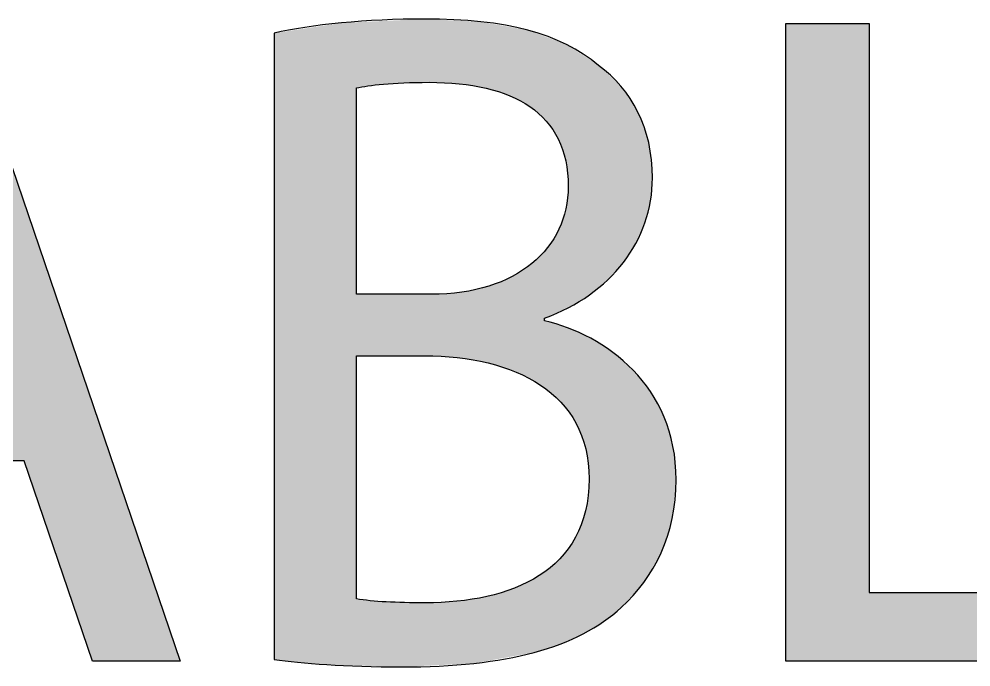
# Model space of a CAD drawing. Extents: x 0 to 360, y -268 to 0.
# Drawn here: x 128.424 to 131.441, y -210.697 to -208.643 of the extents above; entities that cross this region are included whole.
import ezdxf

# ---------------------------------------------------------------- set-up
doc = ezdxf.new("R2010")
doc.units = 0
doc.layers.add('LAYER_1', color=7, linetype='CONTINUOUS')

# ---------------------------------------------------------------- blocks, each defined once
blk = doc.blocks.new('*U169')
at = {"layer": 'LAYER_1', "color": 250}
for points in [[(127.9334, -209.3781), (127.7774, -209.115), (127.9334, -208.6577)], [(128.0833, -208.8885), (128.0833, -208.6577), (128.1301, -209.0675)], [(128.1301, -209.0675), (128.1301, -208.6577), (128.1882, -209.2579)], [(128.1882, -209.2579), (128.1882, -208.6577), (128.2452, -209.4229)], [(128.2452, -209.4229), (128.2452, -208.6577), (128.3891, -209.8394)], [(127.7774, -210.0433), (127.7235, -209.273), (127.7774, -209.115)], [(128.44, -210.0433), (128.44, -209.2287), (128.6561, -210.6786)], [(127.7235, -210.0433), (127.5137, -209.8877), (127.7235, -209.273)], [(127.5137, -210.6786), (127.2437, -210.6786), (127.5137, -209.8877)]]:
    blk.add_solid(points, dxfattribs=at)
at = {"layer": 'LAYER_1', "color": 250, "extrusion": (0, 0, -1)}
for points in [[(-127.9334, -209.3781), (-127.9334, -208.6577), (-127.9753, -209.2544)], [(-127.9753, -209.2544), (-127.9334, -208.6577), (-127.9753, -208.6577)], [(-127.9753, -209.2544), (-127.9753, -208.6577), (-128.0308, -209.0694)], [(-128.0308, -209.0694), (-127.9753, -208.6577), (-128.0308, -208.6577)], [(-128.0308, -209.0694), (-128.0308, -208.6577), (-128.0773, -208.8885)], [(-128.0773, -208.8885), (-128.0308, -208.6577), (-128.0773, -208.6577)], [(-128.0773, -208.8885), (-128.0773, -208.6577), (-128.0833, -208.8885)], [(-128.0833, -208.8885), (-128.0773, -208.6577), (-128.0833, -208.6577)], [(-128.1301, -209.0675), (-128.0833, -208.6577), (-128.1301, -208.6577)], [(-128.1882, -209.2579), (-128.1301, -208.6577), (-128.1882, -208.6577)], [(-128.2452, -209.4229), (-128.1882, -208.6577), (-128.2452, -208.6577)], [(-128.3891, -209.8394), (-128.2452, -208.6577), (-128.3891, -209.0793)], [(-128.3891, -210.0433), (-128.3891, -209.0793), (-128.44, -210.0433)], [(-128.44, -210.0433), (-128.3891, -209.0793), (-128.44, -209.2287)], [(-127.7774, -209.8394), (-127.7774, -209.115), (-127.9334, -209.3781)], [(-128.6561, -210.6786), (-128.44, -209.2287), (-128.6561, -209.8618)], [(-127.7235, -210.0433), (-127.7235, -209.273), (-127.7774, -210.0433)], [(-127.7774, -210.0433), (-127.7774, -209.8394), (-127.9334, -210.0433)], [(-127.9334, -210.0433), (-127.7774, -209.8394), (-127.9334, -209.8394)], [(-127.9334, -210.0433), (-127.9334, -209.8394), (-127.9753, -210.0433)], [(-127.9753, -210.0433), (-127.9334, -209.8394), (-127.9753, -209.8394)], [(-127.9753, -210.0433), (-127.9753, -209.8394), (-128.0308, -210.0433)], [(-128.0308, -210.0433), (-127.9753, -209.8394), (-128.0308, -209.8394)], [(-128.0308, -210.0433), (-128.0308, -209.8394), (-128.0773, -210.0433)], [(-128.0773, -210.0433), (-128.0308, -209.8394), (-128.0773, -209.8394)], [(-128.0773, -210.0433), (-128.0773, -209.8394), (-128.0833, -210.0433)], [(-128.0833, -210.0433), (-128.0773, -209.8394), (-128.0833, -209.8394)], [(-128.0833, -210.0433), (-128.0833, -209.8394), (-128.1301, -210.0433)], [(-128.1301, -210.0433), (-128.0833, -209.8394), (-128.1301, -209.8394)], [(-128.1301, -210.0433), (-128.1301, -209.8394), (-128.1882, -210.0433)], [(-128.1882, -210.0433), (-128.1301, -209.8394), (-128.1882, -209.8394)], [(-128.1882, -210.0433), (-128.1882, -209.8394), (-128.2452, -210.0433)], [(-128.2452, -210.0433), (-128.1882, -209.8394), (-128.2452, -209.8394)], [(-128.2452, -210.0433), (-128.2452, -209.8394), (-128.3891, -210.0433)], [(-128.3891, -210.0433), (-128.2452, -209.8394), (-128.3891, -209.8394)], [(-128.6561, -210.6786), (-128.6561, -209.8618), (-128.9348, -210.6786)], [(-127.5137, -210.6786), (-127.5137, -209.8877), (-127.7235, -210.0433)]]:
    blk.add_solid(points, dxfattribs=at)
blk = doc.blocks.new('*U170')
at = {"layer": 'LAYER_1', "color": 250}
for points in [[(129.6367, -208.8457), (129.5876, -208.6489), (129.6367, -208.6466)], [(129.6429, -208.8453), (129.6367, -208.6466), (129.6429, -208.6463)], [(129.7085, -208.844), (129.6429, -208.6463), (129.7085, -208.6433)], [(129.7237, -208.8438), (129.7237, -208.644), (129.7295, -208.844)], [(129.7295, -208.844), (129.7295, -208.6443), (129.7794, -208.8464)], [(129.7794, -208.8464), (129.7794, -208.6467), (129.8114, -208.848)], [(129.3994, -210.6892), (129.2319, -208.688), (129.3994, -208.6626)], [(129.4455, -210.6906), (129.3994, -208.6626), (129.4455, -208.6556)], [(129.3994, -210.6892), (129.3994, -208.6626), (129.4455, -210.6906)], [(129.4927, -210.6921), (129.4455, -208.6556), (129.4927, -208.6534)], [(129.4455, -210.6906), (129.4455, -208.6556), (129.4927, -210.6921)], [(129.5789, -208.8494), (129.4927, -208.6534), (129.5789, -208.6493)], [(129.5876, -208.8488), (129.5789, -208.6493), (129.5876, -208.6489)], [(129.8114, -208.848), (129.8114, -208.6482), (129.8128, -208.8481)], [(129.8128, -208.8481), (129.8128, -208.6483), (129.8183, -208.8483)], [(129.8183, -208.8483), (129.8183, -208.6485), (129.8266, -208.8494)], [(129.8266, -208.8494), (129.8266, -208.6489), (129.8623, -208.8541)], [(129.8623, -208.8541), (129.8623, -208.6506), (129.8625, -208.8542)], [(129.8625, -208.8542), (129.8625, -208.6506), (129.8651, -208.8547)], [(129.8651, -208.8547), (129.8651, -208.6508), (129.871, -208.8559)], [(129.871, -208.8559), (129.871, -208.651), (129.8876, -208.8592)], [(129.8876, -208.8592), (129.8876, -208.6518), (129.9038, -208.8624)], [(129.9038, -208.8624), (129.9038, -208.6547), (129.9065, -208.8631)], [(129.9065, -208.8631), (129.9065, -208.6552), (129.9103, -208.8642)], [(129.9103, -208.8642), (129.9103, -208.6559), (129.9126, -208.8648)], [(129.9126, -208.8648), (129.9126, -208.6563), (129.9427, -208.8731)], [(129.9427, -208.8731), (129.9427, -208.6617), (129.9513, -208.8763)], [(129.9513, -208.8763), (129.9513, -208.6632), (129.9515, -208.8763)], [(129.9515, -208.8763), (129.9515, -208.6633), (129.9558, -208.8779)], [(129.9558, -208.8779), (129.9558, -208.664), (129.979, -208.8864)], [(129.979, -208.8864), (129.979, -208.6682), (129.987, -208.8902)], [(129.987, -208.8902), (129.987, -208.6696), (129.9943, -208.8937)], [(129.9943, -208.8937), (129.9943, -208.6709), (129.9988, -208.8959)], [(129.9988, -208.8959), (129.9988, -208.6717), (130.0124, -208.9023)], [(130.0124, -208.9023), (130.0124, -208.6741), (130.0197, -208.9068)], [(130.0197, -208.9068), (130.0197, -208.6754), (130.0346, -208.9159)], [(129.2319, -210.6731), (129.2319, -208.688), (129.3994, -210.6892)], [(130.0346, -208.9159), (130.0346, -208.6781), (130.0362, -208.9168)], [(130.0362, -208.9168), (130.0362, -208.6784), (130.0391, -208.9186)], [(130.0391, -208.9186), (130.0391, -208.6795), (130.0429, -208.9209)], [(130.0429, -208.9209), (130.0429, -208.6809), (130.0493, -208.9259)], [(130.0493, -208.9259), (130.0493, -208.6832), (130.0564, -208.9314)], [(130.0564, -208.9314), (130.0564, -208.6859), (130.0703, -208.9423)], [(130.0703, -208.9423), (130.0703, -208.6911), (130.0721, -208.9441)], [(130.0721, -208.9441), (130.0721, -208.6918), (130.0756, -208.9476)], [(130.0756, -208.9476), (130.0756, -208.6931), (130.0763, -208.9482)], [(130.0763, -208.9482), (130.0763, -208.6933), (130.0894, -208.9614)], [(130.0894, -208.9614), (130.0894, -208.6982), (130.0944, -208.9664)], [(130.0944, -208.9664), (130.0944, -208.7001), (130.0987, -208.972)], [(130.0987, -208.972), (130.0987, -208.7016), (130.1065, -208.982)], [(130.1065, -208.982), (130.1065, -208.7045), (130.1101, -208.9868)], [(130.1101, -208.9868), (130.1101, -208.7059), (130.1152, -208.9934)], [(130.1152, -208.9934), (130.1152, -208.7078), (130.1184, -208.999)], [(130.1184, -208.999), (130.1184, -208.709), (130.1326, -209.0234)], [(130.1326, -209.0234), (130.1326, -208.7142), (130.1348, -209.0287)], [(130.1348, -209.0287), (130.1348, -208.7151), (130.1373, -209.0348)], [(130.1373, -209.0348), (130.1373, -208.716), (130.1385, -209.0377)], [(130.1385, -209.0377), (130.1385, -208.7164), (130.1403, -209.0421)], [(130.1403, -209.0421), (130.1403, -208.7171), (130.1463, -209.0563)], [(130.1463, -209.0563), (130.1463, -208.7193), (130.1476, -209.0611)], [(130.1476, -209.0611), (130.1476, -208.7198), (130.1562, -209.0924)], [(130.1562, -209.0924), (130.1562, -208.723), (130.1568, -209.0964)], [(130.1568, -209.0964), (130.1568, -208.7233), (130.1589, -209.11)], [(130.1589, -209.11), (130.1589, -208.7241), (130.1623, -209.1315)], [(130.1623, -209.1315), (130.1623, -208.7262), (130.1624, -209.1341)], [(130.1624, -209.1341), (130.1624, -208.7263), (130.1624, -209.1349)], [(130.1624, -209.1349), (130.1624, -208.7263), (130.1643, -209.1738)], [(130.1643, -209.5582), (130.1624, -209.2098), (130.1643, -209.1738)], [(130.1623, -209.559), (130.1589, -209.2314), (130.1623, -209.2108)], [(130.1624, -209.559), (130.1623, -209.2108), (130.1624, -209.21)], [(130.1624, -209.559), (130.1624, -209.21), (130.1624, -209.2098)], [(130.1562, -209.5617), (130.1476, -209.2777), (130.1562, -209.2467)], [(130.1568, -209.5614), (130.1562, -209.2467), (130.1568, -209.2445)], [(130.1589, -209.5605), (130.1568, -209.2445), (130.1589, -209.2314)], [(130.1476, -209.5654), (130.1463, -209.281), (130.1476, -209.2777)], [(130.1348, -209.571), (130.1326, -209.3135), (130.1348, -209.3095)], [(130.1373, -209.5699), (130.1348, -209.3095), (130.1373, -209.3031)], [(130.1385, -209.5694), (130.1373, -209.3031), (130.1385, -209.3002)], [(130.1403, -209.5686), (130.1385, -209.3002), (130.1403, -209.2957)], [(130.1463, -209.566), (130.1403, -209.2957), (130.1463, -209.281)], [(130.1184, -209.5781), (130.1152, -209.344), (130.1184, -209.3395)], [(130.1326, -209.5719), (130.1184, -209.3395), (130.1326, -209.3135)], [(130.0987, -209.5866), (130.0944, -209.3724), (130.0987, -209.3676)], [(130.1065, -209.5832), (130.0987, -209.3676), (130.1065, -209.3565)], [(130.1101, -209.5817), (130.1065, -209.3565), (130.1101, -209.3514)], [(130.1152, -209.5794), (130.1101, -209.3514), (130.1152, -209.344)], [(130.0703, -209.7997), (130.0564, -209.4113), (130.0703, -209.3986)], [(130.0721, -209.8007), (130.0703, -209.3986), (130.0721, -209.397)], [(130.0703, -209.7997), (130.0703, -209.3986), (130.0721, -209.8007)], [(130.0756, -209.8028), (130.0721, -209.397), (130.0756, -209.3938)], [(130.0721, -209.8007), (130.0721, -209.397), (130.0756, -209.8028)], [(130.0763, -209.8032), (130.0756, -209.3938), (130.0763, -209.393)], [(130.0756, -209.8028), (130.0756, -209.3938), (130.0763, -209.8032)], [(130.0894, -209.8131), (130.0763, -209.393), (130.0894, -209.3782)], [(130.0763, -209.8032), (130.0763, -209.393), (130.0894, -209.8131)], [(130.0944, -209.5885), (130.0894, -209.3782), (130.0944, -209.3724)], [(130.0346, -209.7789), (130.0197, -209.4395), (130.0346, -209.4286)], [(130.0362, -209.7797), (130.0346, -209.4286), (130.0362, -209.4274)], [(130.0346, -209.7789), (130.0346, -209.4286), (130.0362, -209.7797)], [(130.0391, -209.781), (130.0362, -209.4274), (130.0391, -209.4253)], [(130.0362, -209.7797), (130.0362, -209.4274), (130.0391, -209.781)], [(130.0429, -209.7833), (130.0391, -209.4253), (130.0429, -209.4225)], [(130.0391, -209.781), (130.0391, -209.4253), (130.0429, -209.7833)], [(130.0493, -209.7871), (130.0429, -209.4225), (130.0493, -209.4178)], [(130.0429, -209.7833), (130.0429, -209.4225), (130.0493, -209.7871)], [(130.0564, -209.7914), (130.0493, -209.4178), (130.0564, -209.4113)], [(130.0493, -209.7871), (130.0493, -209.4178), (130.0564, -209.7914)], [(130.0564, -209.7914), (130.0564, -209.4113), (130.0703, -209.7997)], [(129.987, -209.7576), (129.979, -209.4626), (129.987, -209.4588)], [(129.9943, -209.7603), (129.987, -209.4588), (129.9943, -209.4545)], [(129.987, -209.7576), (129.987, -209.4588), (129.9943, -209.7603)], [(129.9988, -209.762), (129.9943, -209.4545), (129.9988, -209.4519)], [(129.9943, -209.7603), (129.9943, -209.4545), (129.9988, -209.762)], [(130.0124, -209.7684), (129.9988, -209.4519), (130.0124, -209.4438)], [(129.9988, -209.762), (129.9988, -209.4519), (130.0124, -209.7684)], [(130.0197, -209.7719), (130.0124, -209.4438), (130.0197, -209.4395)], [(130.0124, -209.7684), (130.0124, -209.4438), (130.0197, -209.7719)], [(130.0197, -209.7719), (130.0197, -209.4395), (130.0346, -209.7789)], [(129.9065, -209.7323), (129.9038, -209.4919), (129.9065, -209.4912)], [(129.9103, -209.7331), (129.9065, -209.4912), (129.9103, -209.4902)], [(129.9065, -209.7323), (129.9065, -209.4912), (129.9103, -209.7331)], [(129.9126, -209.7338), (129.9103, -209.4902), (129.9126, -209.4896)], [(129.9103, -209.7331), (129.9103, -209.4902), (129.9126, -209.7338)], [(129.9427, -209.7423), (129.9126, -209.4896), (129.9427, -209.4787)], [(129.9126, -209.7338), (129.9126, -209.4896), (129.9427, -209.7423)], [(129.9513, -209.7448), (129.9427, -209.4787), (129.9513, -209.4756)], [(129.9427, -209.7423), (129.9427, -209.4787), (129.9513, -209.7448)], [(129.9515, -209.7448), (129.9513, -209.4756), (129.9515, -209.4755)], [(129.9513, -209.7448), (129.9513, -209.4756), (129.9515, -209.7448)], [(129.9558, -209.746), (129.9515, -209.4755), (129.9558, -209.4735)], [(129.9515, -209.7448), (129.9515, -209.4755), (129.9558, -209.746)], [(129.979, -209.7546), (129.9558, -209.4735), (129.979, -209.4626)], [(129.9558, -209.746), (129.9558, -209.4735), (129.979, -209.7546)], [(129.979, -209.7546), (129.979, -209.4626), (129.987, -209.7576)], [(129.7085, -209.7105), (129.7085, -209.5155), (129.7116, -209.7107)], [(129.7116, -209.7107), (129.7116, -209.5155), (129.7237, -209.7114)], [(129.7237, -209.7114), (129.7237, -209.5155), (129.7295, -209.7117)], [(129.7794, -209.7143), (129.7295, -209.5155), (129.7794, -209.5139)], [(129.7295, -209.7117), (129.7295, -209.5155), (129.7794, -209.7143)], [(129.8114, -209.716), (129.7794, -209.5139), (129.8114, -209.5105)], [(129.7794, -209.7143), (129.7794, -209.5139), (129.8114, -209.716)], [(129.8128, -209.7161), (129.8114, -209.5105), (129.8128, -209.5103)], [(129.8114, -209.716), (129.8114, -209.5105), (129.8128, -209.7161)], [(129.8183, -209.7169), (129.8128, -209.5103), (129.8183, -209.5097)], [(129.8128, -209.7161), (129.8128, -209.5103), (129.8183, -209.7169)], [(129.8266, -209.7181), (129.8183, -209.5097), (129.8266, -209.5089)], [(129.8183, -209.7169), (129.8183, -209.5097), (129.8266, -209.7181)], [(129.8623, -209.7231), (129.8266, -209.5089), (129.8623, -209.5023)], [(129.8266, -209.7181), (129.8266, -209.5089), (129.8623, -209.7231)], [(129.8623, -209.7231), (129.8623, -209.5023), (129.8625, -209.7231)], [(129.8625, -209.7231), (129.8623, -209.5023), (129.8625, -209.5023)], [(129.8651, -209.7237), (129.8625, -209.5023), (129.8651, -209.5018)], [(129.8625, -209.7231), (129.8625, -209.5023), (129.8651, -209.7237)], [(129.871, -209.7249), (129.8651, -209.5018), (129.871, -209.5007)], [(129.8651, -209.7237), (129.8651, -209.5018), (129.871, -209.7249)], [(129.8876, -209.7284), (129.871, -209.5007), (129.8876, -209.4963)], [(129.871, -209.7249), (129.871, -209.5007), (129.8876, -209.7284)], [(129.9038, -209.7318), (129.8876, -209.4963), (129.9038, -209.4919)], [(129.8876, -209.7284), (129.8876, -209.4963), (129.9038, -209.7318)], [(129.9038, -209.7318), (129.9038, -209.4919), (129.9065, -209.7323)], [(130.0894, -209.8131), (130.0894, -209.5996), (130.0944, -209.8169)], [(130.0944, -209.8169), (130.0944, -209.6011), (130.0987, -209.82)], [(130.0987, -209.82), (130.0987, -209.6024), (130.1065, -209.8259)], [(130.1065, -209.8259), (130.1065, -209.6048), (130.1101, -209.8286)], [(130.1101, -209.8286), (130.1101, -209.6059), (130.1152, -209.8335)], [(130.1152, -209.8335), (130.1152, -209.6075), (130.1184, -209.8365)], [(130.1184, -209.8365), (130.1184, -209.6084), (130.1326, -209.8499)], [(130.1326, -209.8499), (130.1326, -209.6127), (130.1348, -209.8519)], [(130.1348, -209.8519), (130.1348, -209.6134), (130.1373, -209.8544)], [(130.1373, -209.8544), (130.1373, -209.6142), (130.1385, -209.8555)], [(130.1385, -209.8555), (130.1385, -209.6145), (130.1403, -209.8572)], [(130.1403, -209.8572), (130.1403, -209.6151), (130.1463, -209.8644)], [(130.1463, -209.8644), (130.1463, -209.6169), (130.1476, -209.866)], [(130.1476, -209.866), (130.1476, -209.6173), (130.1562, -209.8765)], [(130.1562, -209.8765), (130.1562, -209.6199), (130.1568, -209.8772)], [(130.1568, -209.8772), (130.1568, -209.6201), (130.1589, -209.8798)], [(130.1589, -209.8798), (130.1589, -209.6208), (130.1623, -209.8838)], [(130.1623, -209.8838), (130.1623, -209.6218), (130.1624, -209.884)], [(130.1624, -209.884), (130.1624, -209.6218), (130.1624, -209.884)], [(130.1624, -209.884), (130.1624, -209.6218), (130.1643, -209.8863)], [(130.1643, -209.8863), (130.1643, -209.6227), (130.1643, -209.8863)], [(130.1643, -209.8863), (130.1643, -209.6227), (130.1644, -209.8864)], [(130.1644, -209.8864), (130.1644, -209.6227), (130.1667, -209.8892)], [(130.1667, -209.8892), (130.1667, -209.6238), (130.1872, -209.9219)], [(130.1872, -209.9219), (130.1872, -209.6331), (130.1888, -209.9245)], [(130.1888, -209.9245), (130.1888, -209.6338), (130.2055, -209.961)], [(130.2055, -209.961), (130.2055, -209.6414), (130.2066, -209.9632)], [(130.2066, -209.9632), (130.2066, -209.6419), (130.2117, -209.98)], [(130.2117, -209.98), (130.2117, -209.6443), (130.2191, -210.0038)], [(130.2191, -210.0038), (130.2191, -209.6476), (130.2196, -210.0054)], [(130.2196, -210.0054), (130.2196, -209.6478), (130.2274, -210.0504)], [(130.2274, -210.0504), (130.2274, -209.6514), (130.2276, -210.0512)], [(130.2276, -210.0512), (130.2276, -209.6515), (130.2303, -210.1005)], [(130.2303, -210.5805), (130.2276, -210.1509), (130.2303, -210.1005)], [(130.2274, -210.5822), (130.2196, -210.1988), (130.2274, -210.1533)], [(130.2276, -210.5821), (130.2274, -210.1533), (130.2276, -210.1509)], [(130.2191, -210.5872), (130.2117, -210.2256), (130.2191, -210.2017)], [(130.2196, -210.5869), (130.2191, -210.2017), (130.2196, -210.1988)], [(130.2066, -210.5939), (130.2055, -210.2458), (130.2066, -210.2425)], [(130.2117, -210.5916), (130.2066, -210.2425), (130.2117, -210.2256)], [(130.2055, -210.5943), (130.1888, -210.2821), (130.2055, -210.2458)], [(130.1872, -210.6025), (130.1667, -210.318), (130.1872, -210.2857)], [(130.1888, -210.6018), (130.1872, -210.2857), (130.1888, -210.2821)], [(130.1562, -210.6162), (130.1476, -210.3416), (130.1562, -210.3313)], [(130.1568, -210.616), (130.1562, -210.3313), (130.1568, -210.3306)], [(130.1589, -210.615), (130.1568, -210.3306), (130.1589, -210.3281)], [(130.1623, -210.6135), (130.1589, -210.3281), (130.1623, -210.3241)], [(130.1624, -210.6135), (130.1623, -210.3241), (130.1624, -210.324)], [(130.1643, -210.6126), (130.1624, -210.3239), (130.1643, -210.3217)], [(130.1624, -210.6135), (130.1624, -210.324), (130.1624, -210.3239)], [(130.1644, -210.6126), (130.1643, -210.3217), (130.1644, -210.3216)], [(130.1643, -210.6126), (130.1643, -210.3217), (130.1643, -210.3217)], [(130.1667, -210.6116), (130.1644, -210.3216), (130.1667, -210.318)], [(130.1326, -210.626), (130.1184, -210.3711), (130.1326, -210.3582)], [(130.1348, -210.6253), (130.1326, -210.3582), (130.1348, -210.3561)], [(130.1373, -210.6245), (130.1348, -210.3561), (130.1373, -210.3538)], [(130.1385, -210.6241), (130.1373, -210.3538), (130.1385, -210.3524)], [(130.1403, -210.6233), (130.1385, -210.3524), (130.1403, -210.3502)], [(130.1463, -210.6206), (130.1403, -210.3502), (130.1463, -210.3432)], [(130.1476, -210.6201), (130.1463, -210.3432), (130.1476, -210.3416)], [(130.0894, -210.6399), (130.0763, -210.404), (130.0894, -210.3945)], [(130.0944, -210.6382), (130.0894, -210.3945), (130.0944, -210.3908)], [(130.0987, -210.6369), (130.0944, -210.3908), (130.0987, -210.3878)], [(130.1065, -210.6344), (130.0987, -210.3878), (130.1065, -210.3822)], [(130.1101, -210.6332), (130.1065, -210.3822), (130.1101, -210.3788)], [(130.1152, -210.6316), (130.1101, -210.3788), (130.1152, -210.3741)], [(130.1184, -210.6305), (130.1152, -210.3741), (130.1184, -210.3711)], [(130.0391, -210.6536), (130.0362, -210.4274), (130.0391, -210.4258)], [(130.0429, -210.6529), (130.0391, -210.4258), (130.0429, -210.4236)], [(130.0493, -210.6517), (130.0429, -210.4236), (130.0493, -210.42)], [(130.0564, -210.6504), (130.0493, -210.42), (130.0564, -210.4159)], [(130.0703, -210.646), (130.0564, -210.4159), (130.0703, -210.408)], [(130.0721, -210.6454), (130.0703, -210.408), (130.0721, -210.407)], [(130.0756, -210.6443), (130.0721, -210.407), (130.0756, -210.4044)], [(130.0763, -210.6441), (130.0756, -210.4044), (130.0763, -210.404)], [(129.979, -210.6645), (129.9558, -210.4598), (129.979, -210.4517)], [(129.987, -210.663), (129.979, -210.4517), (129.987, -210.4489)], [(129.9943, -210.6617), (129.987, -210.4489), (129.9943, -210.4464)], [(129.9988, -210.6609), (129.9943, -210.4464), (129.9988, -210.4444)], [(130.0124, -210.6584), (129.9988, -210.4444), (130.0124, -210.4383)], [(130.0197, -210.6571), (130.0124, -210.4383), (130.0197, -210.435)], [(130.0346, -210.6544), (130.0197, -210.435), (130.0346, -210.4283)], [(130.0362, -210.6541), (130.0346, -210.4283), (130.0362, -210.4274)], [(129.4927, -210.6921), (129.4927, -210.4809), (129.5789, -210.6947)], [(129.8266, -210.6871), (129.8183, -210.4873), (129.8266, -210.486)], [(129.8623, -210.6853), (129.8266, -210.486), (129.8623, -210.4803)], [(129.8625, -210.6853), (129.8623, -210.4803), (129.8625, -210.4802)], [(129.8651, -210.6851), (129.8625, -210.4802), (129.8651, -210.4798)], [(129.871, -210.6841), (129.8651, -210.4798), (129.871, -210.4789)], [(129.8876, -210.6811), (129.871, -210.4789), (129.8876, -210.4762)], [(129.9038, -210.6781), (129.8876, -210.4762), (129.9038, -210.4736)], [(129.9065, -210.6776), (129.9038, -210.4736), (129.9065, -210.4732)], [(129.9103, -210.677), (129.9065, -210.4732), (129.9103, -210.4722)], [(129.9126, -210.6765), (129.9103, -210.4722), (129.9126, -210.4716)], [(129.9427, -210.6711), (129.9126, -210.4716), (129.9427, -210.4636)], [(129.9513, -210.6695), (129.9427, -210.4636), (129.9513, -210.4613)], [(129.9515, -210.6695), (129.9513, -210.4613), (129.9515, -210.4613)], [(129.9558, -210.6687), (129.9515, -210.4613), (129.9558, -210.4598)], [(129.5789, -210.6947), (129.5789, -210.4896), (129.5876, -210.695)], [(129.5876, -210.695), (129.5876, -210.4904), (129.6367, -210.6965)], [(129.7237, -210.6922), (129.7116, -210.4933), (129.7237, -210.4927)], [(129.7295, -210.6919), (129.7237, -210.4927), (129.7295, -210.4924)], [(129.7794, -210.6894), (129.7295, -210.4924), (129.7794, -210.49)], [(129.8114, -210.6878), (129.7794, -210.49), (129.8114, -210.4884)], [(129.8128, -210.6878), (129.8114, -210.4884), (129.8128, -210.4882)], [(129.8183, -210.6875), (129.8128, -210.4882), (129.8183, -210.4873)]]:
    blk.add_solid(points, dxfattribs=at)
at = {"layer": 'LAYER_1', "color": 250, "extrusion": (0, 0, -1)}
for points in [[(-129.6367, -208.8457), (-129.6367, -208.6466), (-129.6429, -208.8453)], [(-129.6429, -208.8453), (-129.6429, -208.6463), (-129.7085, -208.844)], [(-129.7085, -208.844), (-129.7085, -208.6433), (-129.7116, -208.844)], [(-129.7116, -208.844), (-129.7085, -208.6433), (-129.7116, -208.6434)], [(-129.7116, -208.844), (-129.7116, -208.6434), (-129.7237, -208.8438)], [(-129.7237, -208.8438), (-129.7116, -208.6434), (-129.7237, -208.644)], [(-129.7295, -208.844), (-129.7237, -208.644), (-129.7295, -208.6443)], [(-129.7794, -208.8464), (-129.7295, -208.6443), (-129.7794, -208.6467)], [(-129.8114, -208.848), (-129.7794, -208.6467), (-129.8114, -208.6482)], [(-129.4927, -208.8617), (-129.4927, -208.6534), (-129.5789, -208.8494)], [(-129.5789, -208.8494), (-129.5789, -208.6493), (-129.5876, -208.8488)], [(-129.5876, -208.8488), (-129.5876, -208.6489), (-129.6367, -208.8457)], [(-129.8128, -208.8481), (-129.8114, -208.6482), (-129.8128, -208.6483)], [(-129.8183, -208.8483), (-129.8128, -208.6483), (-129.8183, -208.6485)], [(-129.8266, -208.8494), (-129.8183, -208.6485), (-129.8266, -208.6489)], [(-129.8623, -208.8541), (-129.8266, -208.6489), (-129.8623, -208.6506)], [(-129.8625, -208.8542), (-129.8623, -208.6506), (-129.8625, -208.6506)], [(-129.8651, -208.8547), (-129.8625, -208.6506), (-129.8651, -208.6508)], [(-129.871, -208.8559), (-129.8651, -208.6508), (-129.871, -208.651)], [(-129.8876, -208.8592), (-129.871, -208.651), (-129.8876, -208.6518)], [(-129.9038, -208.8624), (-129.8876, -208.6518), (-129.9038, -208.6547)], [(-129.9065, -208.8631), (-129.9038, -208.6547), (-129.9065, -208.6552)], [(-129.9103, -208.8642), (-129.9065, -208.6552), (-129.9103, -208.6559)], [(-129.9126, -208.8648), (-129.9103, -208.6559), (-129.9126, -208.6563)], [(-129.9427, -208.8731), (-129.9126, -208.6563), (-129.9427, -208.6617)], [(-129.9513, -208.8763), (-129.9427, -208.6617), (-129.9513, -208.6632)], [(-129.9515, -208.8763), (-129.9513, -208.6632), (-129.9515, -208.6633)], [(-129.9558, -208.8779), (-129.9515, -208.6633), (-129.9558, -208.664)], [(-129.979, -208.8864), (-129.9558, -208.664), (-129.979, -208.6682)], [(-129.987, -208.8902), (-129.979, -208.6682), (-129.987, -208.6696)], [(-129.9943, -208.8937), (-129.987, -208.6696), (-129.9943, -208.6709)], [(-129.9988, -208.8959), (-129.9943, -208.6709), (-129.9988, -208.6717)], [(-130.0124, -208.9023), (-129.9988, -208.6717), (-130.0124, -208.6741)], [(-130.0197, -208.9068), (-130.0124, -208.6741), (-130.0197, -208.6754)], [(-130.0346, -208.9159), (-130.0197, -208.6754), (-130.0346, -208.6781)], [(-130.0362, -208.9168), (-130.0346, -208.6781), (-130.0362, -208.6784)], [(-130.0391, -208.9186), (-130.0362, -208.6784), (-130.0391, -208.6795)], [(-130.0429, -208.9209), (-130.0391, -208.6795), (-130.0429, -208.6809)], [(-130.0493, -208.9259), (-130.0429, -208.6809), (-130.0493, -208.6832)], [(-130.0564, -208.9314), (-130.0493, -208.6832), (-130.0564, -208.6859)], [(-130.0703, -208.9423), (-130.0564, -208.6859), (-130.0703, -208.6911)], [(-130.0721, -208.9441), (-130.0703, -208.6911), (-130.0721, -208.6918)], [(-130.0756, -208.9476), (-130.0721, -208.6918), (-130.0756, -208.6931)], [(-130.0763, -208.9482), (-130.0756, -208.6931), (-130.0763, -208.6933)], [(-130.0894, -208.9614), (-130.0763, -208.6933), (-130.0894, -208.6982)], [(-130.0944, -208.9664), (-130.0894, -208.6982), (-130.0944, -208.7001)], [(-130.0987, -208.972), (-130.0944, -208.7001), (-130.0987, -208.7016)], [(-130.1065, -208.982), (-130.0987, -208.7016), (-130.1065, -208.7045)], [(-130.1101, -208.9868), (-130.1065, -208.7045), (-130.1101, -208.7059)], [(-130.1152, -208.9934), (-130.1101, -208.7059), (-130.1152, -208.7078)], [(-130.1184, -208.999), (-130.1152, -208.7078), (-130.1184, -208.709)], [(-130.1326, -209.0234), (-130.1184, -208.709), (-130.1326, -208.7142)], [(-130.1348, -209.0287), (-130.1326, -208.7142), (-130.1348, -208.7151)], [(-130.1373, -209.0348), (-130.1348, -208.7151), (-130.1373, -208.716)], [(-130.1385, -209.0377), (-130.1373, -208.716), (-130.1385, -208.7164)], [(-130.1403, -209.0421), (-130.1385, -208.7164), (-130.1403, -208.7171)], [(-130.1463, -209.0563), (-130.1403, -208.7171), (-130.1463, -208.7193)], [(-130.1476, -209.0611), (-130.1463, -208.7193), (-130.1476, -208.7198)], [(-130.1562, -209.0924), (-130.1476, -208.7198), (-130.1562, -208.723)], [(-130.1568, -209.0964), (-130.1562, -208.723), (-130.1568, -208.7233)], [(-130.1589, -209.11), (-130.1568, -208.7233), (-130.1589, -208.7241)], [(-130.1623, -209.1315), (-130.1589, -208.7241), (-130.1623, -208.7262)], [(-130.1624, -209.1341), (-130.1623, -208.7262), (-130.1624, -208.7263)], [(-130.1624, -209.1349), (-130.1624, -208.7263), (-130.1624, -208.7263)], [(-130.1643, -209.1738), (-130.1624, -208.7263), (-130.1643, -208.7276)], [(-130.1643, -209.5582), (-130.1643, -208.7276), (-130.1643, -209.5581)], [(-130.1643, -209.5581), (-130.1643, -208.7276), (-130.1643, -208.7276)], [(-130.1643, -209.5581), (-130.1643, -208.7276), (-130.1644, -209.5581)], [(-130.1644, -209.5581), (-130.1643, -208.7276), (-130.1644, -208.7276)], [(-130.1644, -209.5581), (-130.1644, -208.7276), (-130.1667, -209.5567)], [(-130.1667, -209.5567), (-130.1644, -208.7276), (-130.1667, -208.7291)], [(-130.1667, -209.5567), (-130.1667, -208.7291), (-130.1872, -209.5443)], [(-130.1872, -209.5443), (-130.1667, -208.7291), (-130.1872, -208.7424)], [(-130.1872, -209.5443), (-130.1872, -208.7424), (-130.1888, -209.5433)], [(-130.1888, -209.5433), (-130.1872, -208.7424), (-130.1888, -208.7435)], [(-130.1888, -209.5433), (-130.1888, -208.7435), (-130.2055, -209.5331)], [(-130.2055, -209.5331), (-130.1888, -208.7435), (-130.2055, -208.7544)], [(-130.2055, -209.5331), (-130.2055, -208.7544), (-130.2066, -209.5325)], [(-130.2066, -209.5325), (-130.2055, -208.7544), (-130.2066, -208.7551)], [(-130.2066, -209.5325), (-130.2066, -208.7551), (-130.2117, -209.5294)], [(-130.2117, -209.5294), (-130.2066, -208.7551), (-130.2117, -208.7584)], [(-130.2117, -209.5294), (-130.2117, -208.7584), (-130.2191, -209.5249)], [(-130.2191, -209.5249), (-130.2117, -208.7584), (-130.2191, -208.7632)], [(-130.2191, -209.5249), (-130.2191, -208.7632), (-130.2196, -209.5246)], [(-130.2196, -209.5246), (-130.2191, -208.7632), (-130.2196, -208.7635)], [(-130.2196, -209.5246), (-130.2196, -208.7635), (-130.2274, -209.5198)], [(-130.2274, -209.5198), (-130.2196, -208.7635), (-130.2274, -208.7686)], [(-130.2274, -209.5198), (-130.2274, -208.7686), (-130.2276, -209.5198)], [(-130.2276, -209.5198), (-130.2274, -208.7686), (-130.2276, -208.7687)], [(-130.2276, -209.5198), (-130.2276, -208.7687), (-130.2303, -209.5181)], [(-130.2303, -209.5181), (-130.2276, -208.7687), (-130.2303, -208.7705)], [(-130.2303, -209.5181), (-130.2303, -208.7705), (-130.2314, -209.5174)], [(-130.2314, -209.5174), (-130.2303, -208.7705), (-130.2314, -208.7712)], [(-130.2314, -209.5174), (-130.2314, -208.7712), (-130.2355, -209.5141)], [(-130.2355, -209.5141), (-130.2314, -208.7712), (-130.2355, -208.7739)], [(-130.2355, -209.5141), (-130.2355, -208.7739), (-130.2603, -209.4937)], [(-130.2603, -209.4937), (-130.2355, -208.7739), (-130.2603, -208.79)], [(-130.2603, -209.4937), (-130.2603, -208.79), (-130.2763, -209.4805)], [(-130.2763, -209.4805), (-130.2603, -208.79), (-130.2763, -208.805)], [(-130.2763, -209.4805), (-130.2763, -208.805), (-130.2898, -209.4694)], [(-130.2898, -209.4694), (-130.2763, -208.805), (-130.2898, -208.8176)], [(-130.2898, -209.4694), (-130.2898, -208.8176), (-130.3056, -209.4518)], [(-130.3056, -209.4518), (-130.2898, -208.8176), (-130.3056, -208.8323)], [(-130.3056, -209.4518), (-130.3056, -208.8323), (-130.3312, -209.4234)], [(-130.3312, -209.4234), (-130.3056, -208.8323), (-130.3312, -208.8562)], [(-130.3312, -209.4234), (-130.3312, -208.8562), (-130.3323, -209.4223)], [(-130.3323, -209.4223), (-130.3312, -208.8562), (-130.3323, -208.8578)], [(-130.3323, -209.4223), (-130.3323, -208.8578), (-130.339, -209.4148)], [(-130.339, -209.4148), (-130.3323, -208.8578), (-130.339, -208.8681)], [(-130.339, -209.4148), (-130.339, -208.8681), (-130.3698, -209.3676)], [(-130.3698, -209.3676), (-130.339, -208.8681), (-130.3698, -208.9148)], [(-130.3698, -209.3676), (-130.3698, -208.9148), (-130.3784, -209.3544)], [(-130.3784, -209.3544), (-130.3698, -208.9148), (-130.3784, -208.9279)], [(-130.3784, -209.3544), (-130.3784, -208.9279), (-130.385, -209.3394)], [(-130.385, -209.3394), (-130.3784, -208.9279), (-130.385, -208.938)], [(-130.385, -209.3394), (-130.385, -208.938), (-130.4037, -209.2972)], [(-130.4037, -209.2972), (-130.385, -208.938), (-130.4037, -208.991)], [(-130.4037, -209.2972), (-130.4037, -208.991), (-130.4073, -209.2891)], [(-130.4073, -209.2891), (-130.4037, -208.991), (-130.4073, -209.0011)], [(-130.4073, -209.2891), (-130.4073, -209.0011), (-130.4192, -209.2426)], [(-130.4192, -209.2426), (-130.4073, -209.0011), (-130.4192, -209.035)], [(-130.4192, -209.2426), (-130.4192, -209.035), (-130.4249, -209.2202)], [(-130.4249, -209.2202), (-130.4192, -209.035), (-130.4249, -209.0889)], [(-130.4249, -209.2202), (-130.4249, -209.0889), (-130.4251, -209.2197)], [(-130.4251, -209.2197), (-130.4249, -209.0889), (-130.4251, -209.09)], [(-130.4251, -209.2197), (-130.4251, -209.09), (-130.4311, -209.1469)], [(-130.1623, -209.559), (-130.1623, -209.2108), (-130.1624, -209.559)], [(-130.1624, -209.559), (-130.1624, -209.2098), (-130.1643, -209.5582)], [(-130.1624, -209.559), (-130.1624, -209.21), (-130.1624, -209.559)], [(-130.1562, -209.5617), (-130.1562, -209.2467), (-130.1568, -209.5614)], [(-130.1568, -209.5614), (-130.1568, -209.2445), (-130.1589, -209.5605)], [(-130.1589, -209.5605), (-130.1589, -209.2314), (-130.1623, -209.559)], [(-130.1476, -209.5654), (-130.1476, -209.2777), (-130.1562, -209.5617)], [(-130.1348, -209.571), (-130.1348, -209.3095), (-130.1373, -209.5699)], [(-130.1373, -209.5699), (-130.1373, -209.3031), (-130.1385, -209.5694)], [(-130.1385, -209.5694), (-130.1385, -209.3002), (-130.1403, -209.5686)], [(-130.1403, -209.5686), (-130.1403, -209.2957), (-130.1463, -209.566)], [(-130.1463, -209.566), (-130.1463, -209.281), (-130.1476, -209.5654)], [(-130.1184, -209.5781), (-130.1184, -209.3395), (-130.1326, -209.5719)], [(-130.1326, -209.5719), (-130.1326, -209.3135), (-130.1348, -209.571)], [(-130.0987, -209.5866), (-130.0987, -209.3676), (-130.1065, -209.5832)], [(-130.1065, -209.5832), (-130.1065, -209.3565), (-130.1101, -209.5817)], [(-130.1101, -209.5817), (-130.1101, -209.3514), (-130.1152, -209.5794)], [(-130.1152, -209.5794), (-130.1152, -209.344), (-130.1184, -209.5781)], [(-130.0894, -209.5907), (-130.0894, -209.3782), (-130.0944, -209.5885)], [(-130.0944, -209.5885), (-130.0944, -209.3724), (-130.0987, -209.5866)], [(-129.4927, -209.7105), (-129.4927, -209.5155), (-129.5789, -209.7105)], [(-129.5789, -209.7105), (-129.4927, -209.5155), (-129.5789, -209.5155)], [(-129.5789, -209.7105), (-129.5789, -209.5155), (-129.5876, -209.7105)], [(-129.5876, -209.7105), (-129.5789, -209.5155), (-129.5876, -209.5155)], [(-129.5876, -209.7105), (-129.5876, -209.5155), (-129.6367, -209.7105)], [(-129.6367, -209.7105), (-129.5876, -209.5155), (-129.6367, -209.5155)], [(-129.6367, -209.7105), (-129.6367, -209.5155), (-129.6429, -209.7105)], [(-129.6429, -209.7105), (-129.6367, -209.5155), (-129.6429, -209.5155)], [(-129.6429, -209.7105), (-129.6429, -209.5155), (-129.7085, -209.7105)], [(-129.7085, -209.7105), (-129.6429, -209.5155), (-129.7085, -209.5155)], [(-129.7116, -209.7107), (-129.7085, -209.5155), (-129.7116, -209.5155)], [(-129.7237, -209.7114), (-129.7116, -209.5155), (-129.7237, -209.5155)], [(-129.7295, -209.7117), (-129.7237, -209.5155), (-129.7295, -209.5155)], [(-130.0944, -209.8169), (-130.0894, -209.5996), (-130.0944, -209.6011)], [(-130.0987, -209.82), (-130.0944, -209.6011), (-130.0987, -209.6024)], [(-130.1065, -209.8259), (-130.0987, -209.6024), (-130.1065, -209.6048)], [(-130.1101, -209.8286), (-130.1065, -209.6048), (-130.1101, -209.6059)], [(-130.1152, -209.8335), (-130.1101, -209.6059), (-130.1152, -209.6075)], [(-130.1184, -209.8365), (-130.1152, -209.6075), (-130.1184, -209.6084)], [(-130.1326, -209.8499), (-130.1184, -209.6084), (-130.1326, -209.6127)], [(-130.1348, -209.8519), (-130.1326, -209.6127), (-130.1348, -209.6134)], [(-130.1373, -209.8544), (-130.1348, -209.6134), (-130.1373, -209.6142)], [(-130.1385, -209.8555), (-130.1373, -209.6142), (-130.1385, -209.6145)], [(-130.1403, -209.8572), (-130.1385, -209.6145), (-130.1403, -209.6151)], [(-130.1463, -209.8644), (-130.1403, -209.6151), (-130.1463, -209.6169)], [(-130.1476, -209.866), (-130.1463, -209.6169), (-130.1476, -209.6173)], [(-130.1562, -209.8765), (-130.1476, -209.6173), (-130.1562, -209.6199)], [(-130.1568, -209.8772), (-130.1562, -209.6199), (-130.1568, -209.6201)], [(-130.1589, -209.8798), (-130.1568, -209.6201), (-130.1589, -209.6208)], [(-130.1623, -209.8838), (-130.1589, -209.6208), (-130.1623, -209.6218)], [(-130.1624, -209.884), (-130.1623, -209.6218), (-130.1624, -209.6218)], [(-130.1624, -209.884), (-130.1624, -209.6218), (-130.1624, -209.6218)], [(-130.1643, -209.8863), (-130.1624, -209.6218), (-130.1643, -209.6227)], [(-130.1643, -209.8863), (-130.1643, -209.6227), (-130.1643, -209.6227)], [(-130.1644, -209.8864), (-130.1643, -209.6227), (-130.1644, -209.6227)], [(-130.1667, -209.8892), (-130.1644, -209.6227), (-130.1667, -209.6238)], [(-130.1872, -209.9219), (-130.1667, -209.6238), (-130.1872, -209.6331)], [(-130.1888, -209.9245), (-130.1872, -209.6331), (-130.1888, -209.6338)], [(-130.2055, -209.961), (-130.1888, -209.6338), (-130.2055, -209.6414)], [(-130.2066, -209.9632), (-130.2055, -209.6414), (-130.2066, -209.6419)], [(-130.2117, -209.98), (-130.2066, -209.6419), (-130.2117, -209.6443)], [(-130.2191, -210.0038), (-130.2117, -209.6443), (-130.2191, -209.6476)], [(-130.2196, -210.0054), (-130.2191, -209.6476), (-130.2196, -209.6478)], [(-130.2274, -210.0504), (-130.2196, -209.6478), (-130.2274, -209.6514)], [(-130.2276, -210.0512), (-130.2274, -209.6514), (-130.2276, -209.6515)], [(-130.2303, -210.1005), (-130.2276, -209.6515), (-130.2303, -209.6527)], [(-130.2303, -210.5805), (-130.2303, -209.6527), (-130.2314, -210.5798)], [(-130.2314, -210.5798), (-130.2303, -209.6527), (-130.2314, -209.6532)], [(-130.2314, -210.5798), (-130.2314, -209.6532), (-130.2355, -210.5773)], [(-130.2355, -210.5773), (-130.2314, -209.6532), (-130.2355, -209.6551)], [(-130.2355, -210.5773), (-130.2355, -209.6551), (-130.2603, -210.5625)], [(-130.2603, -210.5625), (-130.2355, -209.6551), (-130.2603, -209.6708)], [(-130.2603, -210.5625), (-130.2603, -209.6708), (-130.2763, -210.5528)], [(-130.2763, -210.5528), (-130.2603, -209.6708), (-130.2763, -209.681)], [(-130.2763, -210.5528), (-130.2763, -209.681), (-130.2898, -210.542)], [(-130.2898, -210.542), (-130.2763, -209.681), (-130.2898, -209.6896)], [(-130.2898, -210.542), (-130.2898, -209.6896), (-130.3056, -210.5292)], [(-130.3056, -210.5292), (-130.2898, -209.6896), (-130.3056, -209.6996)], [(-130.3056, -210.5292), (-130.3056, -209.6996), (-130.3312, -210.5086)], [(-130.3312, -210.5086), (-130.3056, -209.6996), (-130.3312, -209.7221)], [(-130.3312, -210.5086), (-130.3312, -209.7221), (-130.3323, -210.5077)], [(-130.3323, -210.5077), (-130.3312, -209.7221), (-130.3323, -209.723)], [(-130.3323, -210.5077), (-130.3323, -209.723), (-130.339, -210.5003)], [(-130.339, -210.5003), (-130.3323, -209.723), (-130.339, -209.7289)], [(-130.339, -210.5003), (-130.339, -209.7289), (-130.3698, -210.4662)], [(-130.3698, -210.4662), (-130.339, -209.7289), (-130.3698, -209.7558)], [(-130.3698, -210.4662), (-130.3698, -209.7558), (-130.3784, -210.4566)], [(-130.3784, -210.4566), (-130.3698, -209.7558), (-130.3784, -209.7665)], [(-130.3784, -210.4566), (-130.3784, -209.7665), (-130.385, -210.4492)], [(-130.385, -210.4492), (-130.3784, -209.7665), (-130.385, -209.7747)], [(-130.385, -210.4492), (-130.385, -209.7747), (-130.4037, -210.4286)], [(-130.4037, -210.4286), (-130.385, -209.7747), (-130.4037, -209.7978)], [(-130.4037, -210.4286), (-130.4037, -209.7978), (-130.4073, -210.4225)], [(-130.4073, -210.4225), (-130.4037, -209.7978), (-130.4073, -209.8022)], [(-130.4073, -210.4225), (-130.4073, -209.8022), (-130.4192, -210.4021)], [(-130.4192, -210.4021), (-130.4073, -209.8022), (-130.4192, -209.8169)], [(-130.4192, -210.4021), (-130.4192, -209.8169), (-130.4249, -210.3922)], [(-130.4249, -210.3922), (-130.4192, -209.8169), (-130.4249, -209.824)], [(-130.4249, -210.3922), (-130.4249, -209.824), (-130.4251, -210.392)], [(-130.4251, -210.392), (-130.4249, -209.824), (-130.4251, -209.8242)], [(-130.4251, -210.392), (-130.4251, -209.8242), (-130.4311, -210.3816)], [(-130.4311, -210.3816), (-130.4251, -209.8242), (-130.4311, -209.8356)], [(-130.4311, -210.3816), (-130.4311, -209.8356), (-130.4586, -210.3347)], [(-130.4586, -210.3347), (-130.4311, -209.8356), (-130.4586, -209.8867)], [(-130.4586, -210.3347), (-130.4586, -209.8867), (-130.4681, -210.3055)], [(-130.4681, -210.3055), (-130.4586, -209.8867), (-130.4681, -209.9044)], [(-130.4681, -210.3055), (-130.4681, -209.9044), (-130.4938, -210.2263)], [(-130.4938, -210.2263), (-130.4681, -209.9044), (-130.4938, -209.9895)], [(-130.4938, -210.2263), (-130.4938, -209.9895), (-130.4962, -210.2026)], [(-130.4962, -210.2026), (-130.4938, -209.9895), (-130.4962, -209.9974)], [(-130.4962, -210.2026), (-130.4962, -209.9974), (-130.5062, -210.1033)], [(-130.2274, -210.5822), (-130.2274, -210.1533), (-130.2276, -210.5821)], [(-130.2276, -210.5821), (-130.2276, -210.1509), (-130.2303, -210.5805)], [(-130.2191, -210.5872), (-130.2191, -210.2017), (-130.2196, -210.5869)], [(-130.2196, -210.5869), (-130.2196, -210.1988), (-130.2274, -210.5822)], [(-130.2066, -210.5939), (-130.2066, -210.2425), (-130.2117, -210.5916)], [(-130.2117, -210.5916), (-130.2117, -210.2256), (-130.2191, -210.5872)], [(-130.2055, -210.5943), (-130.2055, -210.2458), (-130.2066, -210.5939)], [(-130.1872, -210.6025), (-130.1872, -210.2857), (-130.1888, -210.6018)], [(-130.1888, -210.6018), (-130.1888, -210.2821), (-130.2055, -210.5943)], [(-130.1562, -210.6162), (-130.1562, -210.3313), (-130.1568, -210.616)], [(-130.1568, -210.616), (-130.1568, -210.3306), (-130.1589, -210.615)], [(-130.1589, -210.615), (-130.1589, -210.3281), (-130.1623, -210.6135)], [(-130.1623, -210.6135), (-130.1623, -210.3241), (-130.1624, -210.6135)], [(-130.1624, -210.6135), (-130.1624, -210.3239), (-130.1643, -210.6126)], [(-130.1624, -210.6135), (-130.1624, -210.324), (-130.1624, -210.6135)], [(-130.1643, -210.6126), (-130.1643, -210.3217), (-130.1643, -210.6126)], [(-130.1643, -210.6126), (-130.1643, -210.3217), (-130.1644, -210.6126)], [(-130.1644, -210.6126), (-130.1644, -210.3216), (-130.1667, -210.6116)], [(-130.1667, -210.6116), (-130.1667, -210.318), (-130.1872, -210.6025)], [(-130.1326, -210.626), (-130.1326, -210.3582), (-130.1348, -210.6253)], [(-130.1348, -210.6253), (-130.1348, -210.3561), (-130.1373, -210.6245)], [(-130.1373, -210.6245), (-130.1373, -210.3538), (-130.1385, -210.6241)], [(-130.1385, -210.6241), (-130.1385, -210.3524), (-130.1403, -210.6233)], [(-130.1403, -210.6233), (-130.1403, -210.3502), (-130.1463, -210.6206)], [(-130.1463, -210.6206), (-130.1463, -210.3432), (-130.1476, -210.6201)], [(-130.1476, -210.6201), (-130.1476, -210.3416), (-130.1562, -210.6162)], [(-130.0894, -210.6399), (-130.0894, -210.3945), (-130.0944, -210.6382)], [(-130.0944, -210.6382), (-130.0944, -210.3908), (-130.0987, -210.6369)], [(-130.0987, -210.6369), (-130.0987, -210.3878), (-130.1065, -210.6344)], [(-130.1065, -210.6344), (-130.1065, -210.3822), (-130.1101, -210.6332)], [(-130.1101, -210.6332), (-130.1101, -210.3788), (-130.1152, -210.6316)], [(-130.1152, -210.6316), (-130.1152, -210.3741), (-130.1184, -210.6305)], [(-130.1184, -210.6305), (-130.1184, -210.3711), (-130.1326, -210.626)], [(-130.0391, -210.6536), (-130.0391, -210.4258), (-130.0429, -210.6529)], [(-130.0429, -210.6529), (-130.0429, -210.4236), (-130.0493, -210.6517)], [(-130.0493, -210.6517), (-130.0493, -210.42), (-130.0564, -210.6504)], [(-130.0564, -210.6504), (-130.0564, -210.4159), (-130.0703, -210.646)], [(-130.0703, -210.646), (-130.0703, -210.408), (-130.0721, -210.6454)], [(-130.0721, -210.6454), (-130.0721, -210.407), (-130.0756, -210.6443)], [(-130.0756, -210.6443), (-130.0756, -210.4044), (-130.0763, -210.6441)], [(-130.0763, -210.6441), (-130.0763, -210.404), (-130.0894, -210.6399)], [(-129.979, -210.6645), (-129.979, -210.4517), (-129.987, -210.663)], [(-129.987, -210.663), (-129.987, -210.4489), (-129.9943, -210.6617)], [(-129.9943, -210.6617), (-129.9943, -210.4464), (-129.9988, -210.6609)], [(-129.9988, -210.6609), (-129.9988, -210.4444), (-130.0124, -210.6584)], [(-130.0124, -210.6584), (-130.0124, -210.4383), (-130.0197, -210.6571)], [(-130.0197, -210.6571), (-130.0197, -210.435), (-130.0346, -210.6544)], [(-130.0346, -210.6544), (-130.0346, -210.4283), (-130.0362, -210.6541)], [(-130.0362, -210.6541), (-130.0362, -210.4274), (-130.0391, -210.6536)], [(-129.5789, -210.6947), (-129.4927, -210.4809), (-129.5789, -210.4896)], [(-129.8266, -210.6871), (-129.8266, -210.486), (-129.8623, -210.6853)], [(-129.8623, -210.6853), (-129.8623, -210.4803), (-129.8625, -210.6853)], [(-129.8625, -210.6853), (-129.8625, -210.4802), (-129.8651, -210.6851)], [(-129.8651, -210.6851), (-129.8651, -210.4798), (-129.871, -210.6841)], [(-129.871, -210.6841), (-129.871, -210.4789), (-129.8876, -210.6811)], [(-129.8876, -210.6811), (-129.8876, -210.4762), (-129.9038, -210.6781)], [(-129.9038, -210.6781), (-129.9038, -210.4736), (-129.9065, -210.6776)], [(-129.9065, -210.6776), (-129.9065, -210.4732), (-129.9103, -210.677)], [(-129.9103, -210.677), (-129.9103, -210.4722), (-129.9126, -210.6765)], [(-129.9126, -210.6765), (-129.9126, -210.4716), (-129.9427, -210.6711)], [(-129.9427, -210.6711), (-129.9427, -210.4636), (-129.9513, -210.6695)], [(-129.9513, -210.6695), (-129.9513, -210.4613), (-129.9515, -210.6695)], [(-129.9515, -210.6695), (-129.9515, -210.4613), (-129.9558, -210.6687)], [(-129.9558, -210.6687), (-129.9558, -210.4598), (-129.979, -210.6645)], [(-129.5876, -210.695), (-129.5789, -210.4896), (-129.5876, -210.4904)], [(-129.6367, -210.6965), (-129.5876, -210.4904), (-129.6367, -210.4916)], [(-129.6367, -210.6965), (-129.6367, -210.4916), (-129.6429, -210.6962)], [(-129.6429, -210.6962), (-129.6367, -210.4916), (-129.6429, -210.4917)], [(-129.6429, -210.6962), (-129.6429, -210.4917), (-129.7085, -210.6929)], [(-129.7085, -210.6929), (-129.6429, -210.4917), (-129.7085, -210.4932)], [(-129.7085, -210.6929), (-129.7085, -210.4932), (-129.7116, -210.6928)], [(-129.7116, -210.6928), (-129.7085, -210.4932), (-129.7116, -210.4933)], [(-129.7116, -210.6928), (-129.7116, -210.4933), (-129.7237, -210.6922)], [(-129.7237, -210.6922), (-129.7237, -210.4927), (-129.7295, -210.6919)], [(-129.7295, -210.6919), (-129.7295, -210.4924), (-129.7794, -210.6894)], [(-129.7794, -210.6894), (-129.7794, -210.49), (-129.8114, -210.6878)], [(-129.8114, -210.6878), (-129.8114, -210.4884), (-129.8128, -210.6878)], [(-129.8128, -210.6878), (-129.8128, -210.4882), (-129.8183, -210.6875)], [(-129.8183, -210.6875), (-129.8183, -210.4873), (-129.8266, -210.6871)]]:
    blk.add_solid(points, dxfattribs=at)
blk = doc.blocks.new('*U171')
at = {"layer": 'LAYER_1', "color": 250, "extrusion": (0, 0, -1)}
for points in [[(-130.854, -210.6786), (-130.854, -208.6577), (-131.1179, -210.6786)], [(-131.1179, -210.6786), (-130.854, -208.6577), (-131.1179, -208.6577)]]:
    blk.add_solid(points, dxfattribs=at)
at = {"layer": 'LAYER_1', "color": 250}
for points in [[(131.1179, -210.6786), (131.1179, -210.4602), (131.9814, -210.6786)], [(131.9814, -210.6786), (131.1179, -210.4602), (131.9814, -210.4602)]]:
    blk.add_solid(points, dxfattribs=at)
blk = doc.blocks.new('BLOCK_23')
at = {"layer": 'LAYER_1'}
for points in [[(127.7235, -210.0433), (127.5137, -210.6786), (127.2437, -210.6786), (127.9334, -208.6577), (128.2452, -208.6577), (128.9348, -210.6786), (128.6561, -210.6786), (128.44, -210.0433), (127.7235, -210.0433)], [(130.854, -208.6577), (131.1179, -208.6577), (131.1179, -210.4602), (131.9814, -210.4602), (131.9814, -210.6786), (130.854, -210.6786), (130.854, -208.6577)]]:
    blk.add_lwpolyline(points, dxfattribs=at)
for points, knots in [([(129.2319, -208.688), (129.3458, -208.6612), (129.5287, -208.6433), (129.7085, -208.6433), (129.9695, -208.6433), (130.1374, -208.688), (130.2603, -208.79), (130.3652, -208.8679), (130.4311, -208.9878), (130.4311, -209.1469), (130.4311, -209.3447), (130.2994, -209.5155), (130.0894, -209.5907), (130.0894, -209.5907), (130.0894, -209.5996), (130.0894, -209.5996), (130.2813, -209.6444), (130.5062, -209.8036), (130.5062, -210.1033), (130.5062, -210.2769), (130.4372, -210.412), (130.3323, -210.5077), (130.1943, -210.6366), (129.9664, -210.6965), (129.6367, -210.6965), (129.4567, -210.6965), (129.3189, -210.6848), (129.2319, -210.6731), (129.2319, -210.6731), (129.2319, -208.688), (129.2319, -208.688)], [0, 0, 0, 0, 1, 1, 1, 2, 2, 2, 3, 3, 3, 4, 4, 4, 5, 5, 5, 6, 6, 6, 7, 7, 7, 8, 8, 8, 9, 9, 9, 10, 10, 10, 10]), ([(129.4927, -209.5155), (129.4927, -209.5155), (129.7295, -209.5155), (129.7295, -209.5155), (130.0024, -209.5155), (130.1643, -209.3688), (130.1643, -209.1738), (130.1643, -208.9395), (129.9874, -208.8438), (129.7237, -208.8438), (129.6036, -208.8438), (129.5347, -208.8527), (129.4927, -208.8617), (129.4927, -208.8617), (129.4927, -209.5155), (129.4927, -209.5155)], [0, 0, 0, 0, 1, 1, 1, 2, 2, 2, 3, 3, 3, 4, 4, 4, 5, 5, 5, 5]), ([(129.4927, -210.4809), (129.5468, -210.4898), (129.6186, -210.4933), (129.7116, -210.4933), (129.9814, -210.4933), (130.2303, -210.394), (130.2303, -210.1005), (130.2303, -209.8277), (129.9934, -209.7105), (129.7085, -209.7105), (129.7085, -209.7105), (129.4927, -209.7105), (129.4927, -209.7105), (129.4927, -209.7105), (129.4927, -210.4809), (129.4927, -210.4809)], [0, 0, 0, 0, 1, 1, 1, 2, 2, 2, 3, 3, 3, 4, 4, 4, 5, 5, 5, 5])]:
    blk.add_open_spline(points, degree=3, knots=knots, dxfattribs=at)
at = {"layer": 'LAYER_1', "color": 250}
for name in ['*U170', '*U169', '*U171']:
    blk.add_blockref(name, (0, 0), dxfattribs=at)
blk = doc.blocks.new('BLOCK_20')
at = {"layer": 'LAYER_1'}
blk.add_blockref('BLOCK_23', (0, 0), dxfattribs=at)
blk = doc.blocks.new('BLOCK_17')
at = {"layer": 'LAYER_1'}
blk.add_blockref('BLOCK_20', (0, 0), dxfattribs=at)

msp = doc.modelspace()

# ---------------------------------------------------------------- block references
at = {"layer": 'LAYER_1'}
msp.add_blockref('BLOCK_17', (0, 0), dxfattribs=at)

doc.saveas('drawing.dxf')
